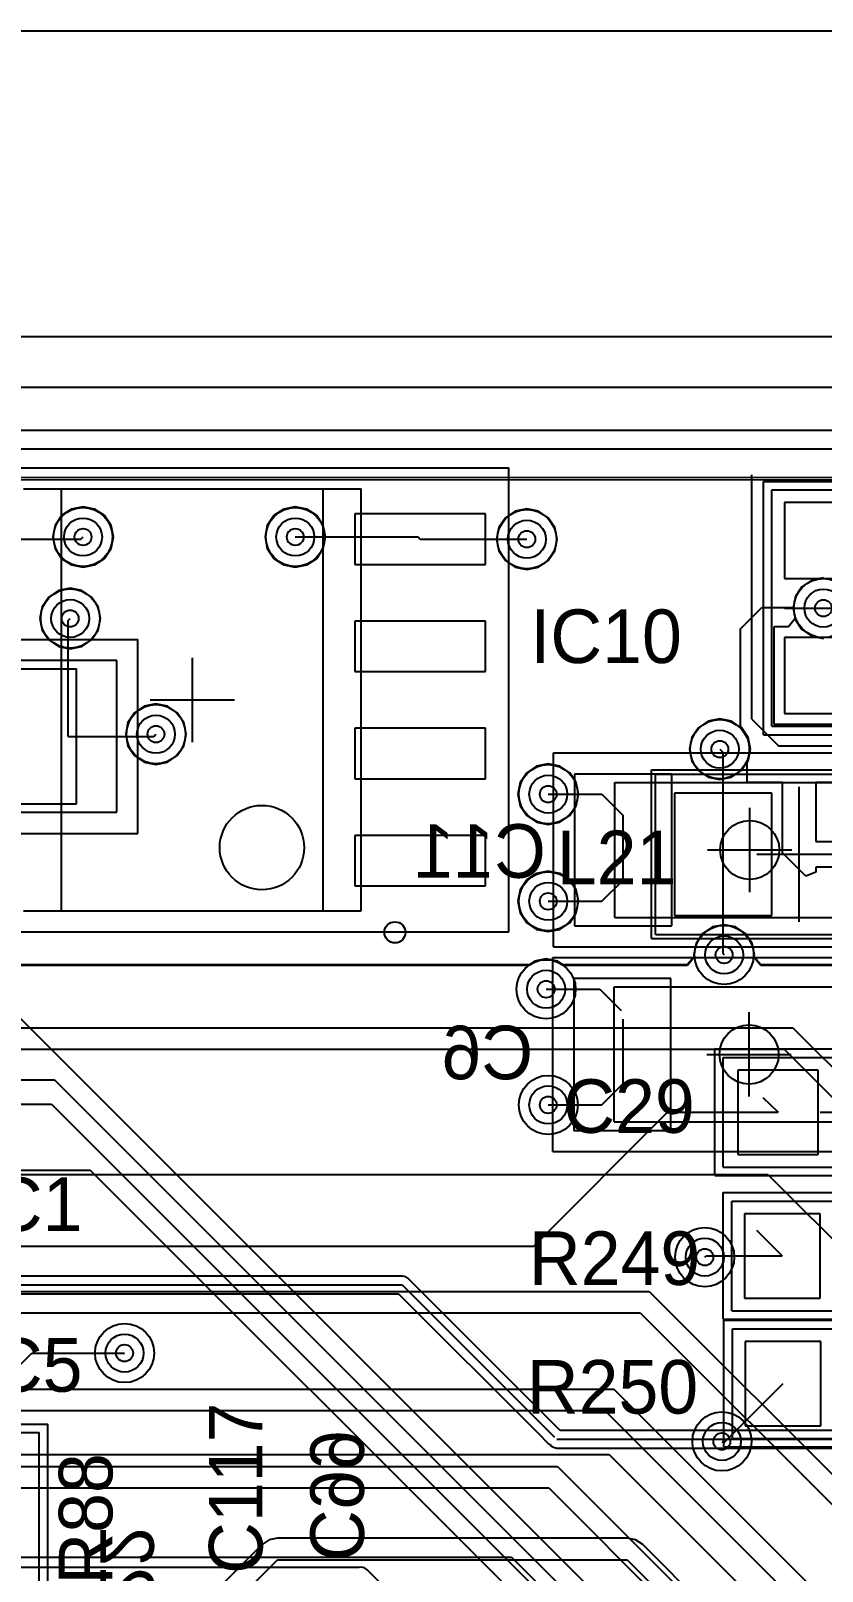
# Model space of a CAD drawing. Extents: x 28 to 300, y 18 to 330.
# Drawn here: x 180.39 to 189.77, y 181.52 to 199.77 of the extents above; entities that cross this region are included whole.
import ezdxf

# ---------------------------------------------------------------- set-up
doc = ezdxf.new("R2010")
doc.units = 0
for name, color, linetype in [('BOTTOMLAYER', 5, 'CONTINUOUS'), ('BOTTOMOVERLAY', 54, 'CONTINUOUS'), ('BOTTOMPASTE', 16, 'CONTINUOUS'), ('BOTTOMSOLDER', 6, 'CONTINUOUS'), ('DRILLDRAWING', 1, 'CONTINUOUS'), ('INTERNALPLANE1', 76, 'CONTINUOUS'), ('INTERNALPLANE6', 136, 'CONTINUOUS'), ('KEEPOUTLAYER', 6, 'CONTINUOUS'), ('MECHANICAL1', 6, 'CONTINUOUS'), ('MECHANICAL14', 56, 'CONTINUOUS'), ('MECHANICAL15', 56, 'CONTINUOUS'), ('MECHANICAL16', 56, 'CONTINUOUS'), ('MECHANICAL9', 56, 'CONTINUOUS'), ('MIDLAYER1', 16, 'CONTINUOUS'), ('MIDLAYER3', 90, 'CONTINUOUS'), ('MULTILAYER', 9, 'CONTINUOUS'), ('TOPLAYER', 1, 'CONTINUOUS'), ('TOPOVERLAY', 2, 'CONTINUOUS'), ('TOPPASTE', 8, 'CONTINUOUS'), ('TOPSOLDER', 216, 'CONTINUOUS'), ('VIAHOLELAYER', 16, 'CONTINUOUS')]:
    doc.layers.add(name, color=color, linetype=linetype)

msp = doc.modelspace()

# ---------------------------------------------------------------- linework, layer by layer
at = {"layer": 'BOTTOMLAYER'}
for p, q in [((180.832, 192.782), (180.856, 192.806)), ((180.832, 191.409), (180.832, 192.782)), ((181.407, 192.309), (180.257, 192.309)), ((181.407, 190.509), (181.407, 192.309)), ((180.832, 191.409), (181.846, 191.409)), ((181.846, 191.409), (181.872, 191.435)), ((187.982, 190.963), (186.832, 190.963)), ((186.832, 190.963), (186.832, 189.163)), ((187.982, 189.163), (187.982, 190.963)), ((186.52, 190.724), (187.155, 190.724)), ((187.155, 190.724), (187.407, 190.471)), ((180.257, 190.509), (181.407, 190.509)), ((187.407, 190.063), (187.407, 190.471)), ((187.407, 189.706), (187.407, 190.063)), ((187.155, 189.454), (187.407, 189.706)), ((186.52, 189.454), (187.155, 189.454)), ((186.832, 189.163), (187.982, 189.163)), ((186.494, 188.412), (187.129, 188.412)), ((187.974, 188.539), (186.824, 188.539)), ((186.824, 188.539), (186.824, 186.739)), ((187.129, 188.412), (187.382, 188.16)), ((187.974, 186.739), (187.974, 188.539)), ((187.407, 187.639), (187.407, 188.058)), ((187.407, 187.293), (187.407, 187.639)), ((187.155, 187.041), (187.407, 187.293)), ((186.52, 187.041), (187.155, 187.041)), ((186.824, 186.739), (187.974, 186.739)), ((168.646, 182.9), (187.241, 182.9)), ((187.241, 182.9), (192.574, 177.567)), ((183.129, 181.831), (182.536, 181.238)), ((183.213, 181.887), (183.129, 181.831)), ((183.312, 181.907), (183.213, 181.887)), ((187.456, 181.907), (183.312, 181.907)), ((187.555, 181.887), (187.456, 181.907)), ((187.639, 181.831), (187.555, 181.887)), ((189.659, 179.812), (187.639, 181.831)), ((182.719, 181.055), (183.312, 181.648)), ((183.312, 181.648), (187.456, 181.648)), ((187.456, 181.648), (189.475, 179.629))]:
    msp.add_line(p, q, dxfattribs=at)
for centre in [(181.008, 193.772), (183.523, 193.772), (186.266, 193.746), (189.779, 192.929), (180.856, 192.806), (181.872, 191.435), (188.552, 191.257), (186.52, 190.724), (186.52, 189.454), (188.603, 188.819), (186.494, 188.412), (186.52, 187.041), (188.374, 185.237), (181.5, 184.1), (188.577, 183.053)]:
    msp.add_circle(centre, 0.225, dxfattribs=at)
at = {"layer": 'BOTTOMOVERLAY'}
for p, q in [((188.357, 190.863), (189.457, 190.863)), ((188.357, 189.263), (189.457, 189.263)), ((188.349, 188.439), (189.449, 188.439)), ((188.349, 186.839), (189.449, 186.839))]:
    msp.add_line(p, q, dxfattribs=at)
at = {"layer": 'BOTTOMPASTE'}
for p, q in [((181.407, 192.309), (180.257, 192.309)), ((181.407, 190.509), (181.407, 192.309)), ((187.982, 190.963), (186.832, 190.963)), ((186.832, 190.963), (186.832, 189.163)), ((187.982, 189.163), (187.982, 190.963)), ((180.257, 190.509), (181.407, 190.509)), ((186.832, 189.163), (187.982, 189.163)), ((187.974, 188.539), (186.824, 188.539)), ((186.824, 188.539), (186.824, 186.739)), ((187.974, 186.739), (187.974, 188.539)), ((186.824, 186.739), (187.974, 186.739))]:
    msp.add_line(p, q, dxfattribs=at)
at = {"layer": 'BOTTOMSOLDER'}
for p, q in [((181.407, 192.309), (180.257, 192.309)), ((181.407, 190.509), (181.407, 192.309)), ((187.982, 190.963), (186.832, 190.963)), ((186.832, 190.963), (186.832, 189.163)), ((187.982, 189.163), (187.982, 190.963)), ((180.257, 190.509), (181.407, 190.509)), ((186.832, 189.163), (187.982, 189.163)), ((187.974, 188.539), (186.824, 188.539)), ((186.824, 188.539), (186.824, 186.739)), ((187.974, 186.739), (187.974, 188.539)), ((186.824, 186.739), (187.974, 186.739))]:
    msp.add_line(p, q, dxfattribs=at)
at = {"layer": 'DRILLDRAWING'}
msp.add_line((165.56, 199.771), (248.661, 199.771), dxfattribs=at)
for centre in [(181.008, 193.772), (183.523, 193.772), (186.266, 193.746), (189.779, 192.929), (180.856, 192.806), (181.872, 191.435), (188.552, 191.257), (186.52, 190.724), (186.52, 189.454), (188.603, 188.819), (186.494, 188.412), (186.52, 187.041), (188.374, 185.237), (181.5, 184.1), (188.577, 183.053)]:
    msp.add_circle(centre, 0.1, dxfattribs=at)
at = {"layer": 'INTERNALPLANE1'}
for p, q in [((77.3, 195.549), (248.7, 195.549)), ((162.154, 195.039), (203.79, 195.039)), ((184.793, 185.011), (164.226, 185.011)), ((184.832, 185.003), (184.793, 185.011)), ((184.866, 184.98), (184.832, 185.003)), ((184.871, 184.972), (184.866, 184.98)), ((186.551, 183.292), (184.871, 184.972)), ((164.186, 184.907), (184.793, 184.907)), ((164.186, 184.803), (184.747, 184.803)), ((184.747, 184.803), (186.405, 183.146)), ((184.791, 184.906), (186.478, 183.219)), ((186.661, 183.183), (186.551, 183.292)), ((186.551, 183.292), (186.551, 183.292)), ((186.405, 183.146), (186.405, 183.146)), ((186.405, 183.146), (186.52, 183.03)), ((186.478, 183.219), (186.593, 183.104)), ((203.79, 183.183), (186.661, 183.183)), ((186.52, 183.03), (186.541, 183.016)), ((186.541, 183.016), (186.548, 183.006)), ((186.548, 183.006), (186.582, 182.983)), ((186.582, 182.983), (186.621, 182.975)), ((186.621, 183.079), (203.893, 183.079)), ((186.621, 182.975), (203.893, 182.975)), ((184.281, 181.557), (169.663, 181.557)), ((184.302, 181.561), (184.281, 181.557)), ((184.342, 181.553), (184.302, 181.561)), ((184.376, 181.531), (184.342, 181.553)), ((186.276, 179.631), (184.376, 181.531))]:
    msp.add_line(p, q, dxfattribs=at)
for centre in [(181.008, 193.772), (183.523, 193.772), (186.266, 193.746), (180.856, 192.806), (189.779, 192.929), (181.872, 191.435), (186.52, 190.724), (186.52, 189.454), (186.494, 188.412), (186.52, 187.041), (188.374, 185.237), (181.5, 184.1), (188.577, 183.053)]:
    msp.add_circle(centre, 0.35, dxfattribs=at)
at = {"layer": 'INTERNALPLANE6'}
for p, q in [((77.3, 195.549), (248.7, 195.549)), ((77.81, 195.039), (248.189, 195.039))]:
    msp.add_line(p, q, dxfattribs=at)
for centre in [(188.552, 191.257), (188.603, 188.819)]:
    msp.add_circle(centre, 0.35, dxfattribs=at)
at = {"layer": 'KEEPOUTLAYER'}
msp.add_line((77.724, 194.818), (248.039, 194.818), dxfattribs=at)
at = {"layer": 'MECHANICAL1'}
msp.add_line((77.3, 195.549), (248.7, 195.549), dxfattribs=at)
at = {"layer": 'MECHANICAL14'}
for p, q in [((180.303, 194.341), (184.303, 194.341)), ((184.303, 189.341), (184.303, 194.341)), ((189.17, 194.329), (190.47, 194.329)), ((189.17, 191.529), (189.17, 194.329)), ((177.732, 192.209), (180.932, 192.209)), ((180.932, 190.609), (180.932, 192.209)), ((189.17, 191.529), (190.47, 191.529)), ((187.792, 190.962), (191.192, 190.962)), ((187.792, 189.062), (187.792, 190.962)), ((187.307, 189.263), (187.307, 190.863)), ((187.307, 190.863), (190.507, 190.863)), ((177.732, 190.609), (180.932, 190.609)), ((180.303, 189.341), (184.303, 189.341)), ((187.307, 189.263), (190.507, 189.263)), ((187.792, 189.062), (191.192, 189.062)), ((187.299, 188.439), (190.499, 188.439)), ((187.299, 186.839), (187.299, 188.439)), ((188.592, 186.304), (188.592, 187.604)), ((188.592, 187.604), (191.492, 187.604)), ((187.299, 186.839), (190.499, 186.839)), ((188.592, 186.304), (191.492, 186.304)), ((188.693, 184.602), (188.693, 185.902)), ((188.693, 185.902), (191.493, 185.902)), ((188.693, 184.602), (191.493, 184.602)), ((188.701, 183.089), (188.701, 184.389)), ((188.701, 184.389), (191.501, 184.389)), ((179.19, 183.157), (180.49, 183.157)), ((180.49, 180.357), (180.49, 183.157)), ((188.701, 183.089), (191.501, 183.089))]:
    msp.add_line(p, q, dxfattribs=at)
msp.add_circle((183.128, 190.091), 0.5, dxfattribs=at)
at = {"layer": 'MECHANICAL15'}
for p, q in [((178.553, 194.591), (186.053, 194.591)), ((186.053, 189.091), (186.053, 194.591)), ((189.07, 191.429), (189.07, 194.429)), ((189.07, 194.429), (190.57, 194.429)), ((189.52, 192.929), (190.12, 192.929)), ((182.303, 191.341), (182.303, 192.341)), ((181.803, 191.841), (182.803, 191.841)), ((189.07, 191.429), (190.57, 191.429)), ((187.742, 191.012), (191.242, 191.012)), ((187.742, 189.012), (187.742, 191.012)), ((189.492, 189.512), (189.492, 190.512)), ((188.992, 190.012), (189.992, 190.012)), ((178.553, 189.091), (186.053, 189.091)), ((187.742, 189.012), (191.242, 189.012)), ((188.492, 187.704), (191.592, 187.704)), ((188.492, 186.204), (188.492, 187.704)), ((189.742, 186.954), (190.342, 186.954)), ((188.492, 186.204), (191.592, 186.204)), ((188.593, 186.002), (191.593, 186.002)), ((188.593, 184.502), (188.593, 186.002)), ((188.593, 184.502), (191.593, 184.502)), ((188.601, 184.489), (191.601, 184.489)), ((188.601, 182.989), (188.601, 184.489)), ((179.09, 183.257), (180.59, 183.257)), ((180.59, 180.257), (180.59, 183.257)), ((188.601, 182.989), (191.601, 182.989))]:
    msp.add_line(p, q, dxfattribs=at)
at = {"layer": 'MECHANICAL16'}
for p, q in [((177.007, 192.559), (181.657, 192.559)), ((181.657, 190.259), (181.657, 192.559)), ((186.582, 188.913), (186.582, 191.213)), ((186.582, 191.213), (191.232, 191.213)), ((188.907, 189.563), (188.907, 190.563)), ((177.007, 190.259), (181.657, 190.259)), ((188.407, 190.063), (189.407, 190.063)), ((186.574, 188.789), (191.224, 188.789)), ((186.574, 186.489), (186.574, 188.789)), ((186.582, 188.913), (191.232, 188.913)), ((188.899, 187.139), (188.899, 188.139)), ((188.399, 187.639), (189.399, 187.639)), ((186.574, 186.489), (191.224, 186.489))]:
    msp.add_line(p, q, dxfattribs=at)
for centre in [(188.907, 190.063), (188.899, 187.639)]:
    msp.add_circle(centre, 0.35, dxfattribs=at)
at = {"layer": 'MECHANICAL9'}
msp.add_line((108.384, 196.149), (196.184, 196.149), dxfattribs=at)
at = {"layer": 'MIDLAYER1'}
for p, q in [((166.213, 194.44), (247.635, 194.491)), ((180.871, 194.103), (180.754, 194.025)), ((181.008, 194.13), (180.871, 194.103)), ((181.145, 194.103), (181.008, 194.13)), ((181.262, 194.025), (181.145, 194.103)), ((183.385, 194.103), (183.269, 194.025)), ((183.523, 194.13), (183.385, 194.103)), ((183.66, 194.103), (183.523, 194.13)), ((183.776, 194.025), (183.66, 194.103)), ((186.128, 194.078), (186.012, 194)), ((186.266, 194.105), (186.128, 194.078)), ((186.403, 194.078), (186.266, 194.105)), ((186.52, 194), (186.403, 194.078)), ((180.676, 193.909), (180.649, 193.772)), ((180.754, 194.025), (180.676, 193.909)), ((181.34, 193.909), (181.262, 194.025)), ((181.367, 193.772), (181.34, 193.909)), ((183.191, 193.909), (183.164, 193.772)), ((183.269, 194.025), (183.191, 193.909)), ((183.854, 193.909), (183.776, 194.025)), ((183.882, 193.772), (183.854, 193.909)), ((185.934, 193.883), (185.907, 193.746)), ((186.012, 194), (185.934, 193.883)), ((186.597, 193.883), (186.52, 194)), ((186.625, 193.746), (186.597, 193.883)), ((180.649, 193.772), (180.676, 193.634)), ((181.34, 193.634), (181.367, 193.772)), ((183.164, 193.772), (183.191, 193.634)), ((183.854, 193.634), (183.882, 193.772)), ((185.907, 193.746), (185.934, 193.609)), ((186.597, 193.609), (186.625, 193.746)), ((180.676, 193.634), (180.754, 193.518)), ((180.754, 193.518), (180.871, 193.44)), ((181.145, 193.44), (181.262, 193.518)), ((181.262, 193.518), (181.34, 193.634)), ((183.191, 193.634), (183.269, 193.518)), ((183.269, 193.518), (183.385, 193.44)), ((183.66, 193.44), (183.776, 193.518)), ((183.776, 193.518), (183.854, 193.634)), ((185.934, 193.609), (186.012, 193.492)), ((186.52, 193.492), (186.597, 193.609)), ((180.871, 193.44), (181.008, 193.413)), ((181.008, 193.413), (181.145, 193.44)), ((183.385, 193.44), (183.523, 193.413)), ((183.523, 193.413), (183.66, 193.44)), ((186.012, 193.492), (186.128, 193.415)), ((186.128, 193.415), (186.266, 193.387)), ((186.266, 193.387), (186.403, 193.415)), ((186.403, 193.415), (186.52, 193.492)), ((180.856, 193.165), (180.718, 193.138)), ((180.993, 193.138), (180.856, 193.165)), ((189.525, 193.183), (189.448, 193.066)), ((189.642, 193.261), (189.525, 193.183)), ((189.779, 193.288), (189.642, 193.261)), ((180.602, 193.06), (180.524, 192.944)), ((180.718, 193.138), (180.602, 193.06)), ((181.109, 193.06), (180.993, 193.138)), ((181.187, 192.944), (181.109, 193.06)), ((189.448, 193.066), (189.42, 192.929)), ((180.524, 192.944), (180.497, 192.806)), ((180.497, 192.806), (180.524, 192.669)), ((181.215, 192.806), (181.187, 192.944)), ((181.187, 192.669), (181.215, 192.806)), ((189.42, 192.929), (189.448, 192.792)), ((189.448, 192.792), (189.525, 192.675)), ((180.524, 192.669), (180.602, 192.553)), ((181.109, 192.553), (181.187, 192.669)), ((189.525, 192.675), (189.642, 192.597)), ((180.602, 192.553), (180.718, 192.475)), ((180.718, 192.475), (180.856, 192.447)), ((180.856, 192.447), (180.993, 192.475)), ((180.993, 192.475), (181.109, 192.553)), ((189.642, 192.597), (189.779, 192.57)), ((181.618, 191.688), (181.54, 191.572)), ((181.734, 191.766), (181.618, 191.688)), ((181.872, 191.794), (181.734, 191.766)), ((182.009, 191.766), (181.872, 191.794)), ((182.125, 191.688), (182.009, 191.766)), ((182.203, 191.572), (182.125, 191.688)), ((181.54, 191.572), (181.513, 191.435)), ((182.231, 191.435), (182.203, 191.572)), ((188.298, 191.511), (188.22, 191.394)), ((188.414, 191.588), (188.298, 191.511)), ((188.552, 191.616), (188.414, 191.588)), ((188.689, 191.588), (188.552, 191.616)), ((188.806, 191.511), (188.689, 191.588)), ((188.883, 191.394), (188.806, 191.511)), ((181.513, 191.435), (181.54, 191.297)), ((182.203, 191.297), (182.231, 191.435)), ((188.22, 191.394), (188.193, 191.257)), ((188.911, 191.257), (188.883, 191.394)), ((181.54, 191.297), (181.618, 191.181)), ((181.618, 191.181), (181.734, 191.103)), ((182.009, 191.103), (182.125, 191.181)), ((182.125, 191.181), (182.203, 191.297)), ((188.193, 191.257), (188.22, 191.12)), ((188.883, 191.12), (188.911, 191.257)), ((181.734, 191.103), (181.872, 191.076)), ((181.872, 191.076), (182.009, 191.103)), ((186.266, 190.977), (186.188, 190.861)), ((186.382, 191.055), (186.266, 190.977)), ((186.52, 191.082), (186.382, 191.055)), ((186.657, 191.055), (186.52, 191.082)), ((186.774, 190.977), (186.657, 191.055)), ((186.851, 190.861), (186.774, 190.977)), ((188.22, 191.12), (188.298, 191.003)), ((188.298, 191.003), (188.414, 190.925)), ((188.689, 190.925), (188.806, 191.003)), ((188.806, 191.003), (188.883, 191.12)), ((186.188, 190.861), (186.161, 190.724)), ((186.879, 190.724), (186.851, 190.861)), ((188.414, 190.925), (188.552, 190.898)), ((188.552, 190.898), (188.689, 190.925)), ((186.161, 190.724), (186.188, 190.586)), ((186.851, 190.586), (186.879, 190.724)), ((186.188, 190.586), (186.266, 190.47)), ((186.266, 190.47), (186.382, 190.392)), ((186.657, 190.392), (186.774, 190.47)), ((186.774, 190.47), (186.851, 190.586)), ((186.382, 190.392), (186.52, 190.365)), ((186.52, 190.365), (186.657, 190.392)), ((186.266, 189.707), (186.188, 189.591)), ((186.382, 189.785), (186.266, 189.707)), ((186.52, 189.812), (186.382, 189.785)), ((186.657, 189.785), (186.52, 189.812)), ((186.774, 189.707), (186.657, 189.785)), ((186.851, 189.591), (186.774, 189.707)), ((186.188, 189.591), (186.161, 189.454)), ((186.879, 189.454), (186.851, 189.591)), ((186.161, 189.454), (186.188, 189.316)), ((186.188, 189.316), (186.266, 189.2)), ((186.774, 189.2), (186.851, 189.316)), ((186.851, 189.316), (186.879, 189.454)), ((186.266, 189.2), (186.382, 189.122)), ((186.657, 189.122), (186.774, 189.2)), ((188.465, 189.15), (188.349, 189.072)), ((188.603, 189.177), (188.465, 189.15)), ((188.74, 189.15), (188.603, 189.177)), ((188.856, 189.072), (188.74, 189.15)), ((186.382, 189.122), (186.52, 189.095)), ((186.52, 189.095), (186.657, 189.122)), ((188.271, 188.956), (188.244, 188.819)), ((188.349, 189.072), (188.271, 188.956)), ((188.934, 188.956), (188.856, 189.072)), ((188.962, 188.819), (188.934, 188.956)), ((186.494, 188.771), (186.357, 188.744)), ((186.632, 188.744), (186.494, 188.771)), ((188.249, 188.793), (188.168, 188.694)), ((188.244, 188.819), (188.249, 188.793)), ((188.956, 188.792), (188.962, 188.819)), ((189.037, 188.694), (188.956, 188.792)), ((186.283, 188.694), (179.644, 188.695)), ((186.357, 188.744), (186.283, 188.694)), ((186.705, 188.694), (186.632, 188.744)), ((188.168, 188.694), (186.705, 188.694)), ((190.977, 188.694), (189.037, 188.694)), ((139.171, 187.955), (185.885, 187.955)), ((185.885, 187.955), (189.419, 187.955)), ((185.885, 187.955), (186.319, 187.955)), ((189.419, 187.955), (192.619, 184.755)), ((139.276, 187.701), (189.314, 187.701)), ((189.314, 187.701), (192.514, 184.501)), ((176.322, 186.215), (189.123, 186.215)), ((189.123, 186.215), (191.828, 183.51)), ((166.254, 184.831), (187.715, 184.831)), ((187.715, 184.831), (191.525, 181.021)), ((166.359, 184.577), (187.61, 184.577)), ((187.61, 184.577), (191.42, 180.767)), ((167.544, 183.673), (187.297, 183.673)), ((187.297, 183.673), (192.552, 178.417)), ((167.649, 183.419), (187.192, 183.419)), ((187.192, 183.419), (192.298, 178.312)), ((168.511, 182.757), (186.631, 182.757)), ((186.631, 182.757), (191.404, 177.984)), ((170.585, 182.503), (186.526, 182.503)), ((186.526, 182.503), (191.15, 177.879)), ((169.258, 181.682), (186.085, 181.682)), ((186.085, 181.682), (190.458, 177.308))]:
    msp.add_line(p, q, dxfattribs=at)
for centre in [(181.008, 193.772), (183.523, 193.772), (186.266, 193.746), (189.779, 192.929), (180.856, 192.806), (181.872, 191.435), (188.552, 191.257), (186.52, 190.724), (186.52, 189.454), (188.603, 188.819), (186.494, 188.412), (186.52, 187.041), (188.374, 185.237), (181.5, 184.1), (188.577, 183.053)]:
    msp.add_circle(centre, 0.225, dxfattribs=at)
at = {"layer": 'MIDLAYER3'}
for p, q in [((166.083, 194.475), (247.659, 194.492)), ((180.871, 194.103), (180.754, 194.025)), ((181.008, 194.13), (180.871, 194.103)), ((181.145, 194.103), (181.008, 194.13)), ((181.262, 194.025), (181.145, 194.103)), ((183.385, 194.103), (183.269, 194.025)), ((183.523, 194.13), (183.385, 194.103)), ((183.66, 194.103), (183.523, 194.13)), ((183.776, 194.025), (183.66, 194.103)), ((186.128, 194.078), (186.012, 194)), ((186.266, 194.105), (186.128, 194.078)), ((186.403, 194.078), (186.266, 194.105)), ((186.52, 194), (186.403, 194.078)), ((180.676, 193.909), (180.649, 193.772)), ((180.754, 194.025), (180.676, 193.909)), ((181.34, 193.909), (181.262, 194.025)), ((181.367, 193.772), (181.34, 193.909)), ((183.191, 193.909), (183.164, 193.772)), ((183.269, 194.025), (183.191, 193.909)), ((183.854, 193.909), (183.776, 194.025)), ((183.882, 193.772), (183.854, 193.909)), ((185.934, 193.883), (185.907, 193.746)), ((186.012, 194), (185.934, 193.883)), ((186.597, 193.883), (186.52, 194)), ((186.625, 193.746), (186.597, 193.883)), ((180.649, 193.772), (180.676, 193.634)), ((181.34, 193.634), (181.367, 193.772)), ((183.164, 193.772), (183.191, 193.634)), ((183.854, 193.634), (183.882, 193.772)), ((185.907, 193.746), (185.934, 193.609)), ((186.597, 193.609), (186.625, 193.746)), ((180.676, 193.634), (180.754, 193.518)), ((180.754, 193.518), (180.871, 193.44)), ((181.145, 193.44), (181.262, 193.518)), ((181.262, 193.518), (181.34, 193.634)), ((183.191, 193.634), (183.269, 193.518)), ((183.269, 193.518), (183.385, 193.44)), ((183.66, 193.44), (183.776, 193.518)), ((183.776, 193.518), (183.854, 193.634)), ((185.934, 193.609), (186.012, 193.492)), ((186.52, 193.492), (186.597, 193.609)), ((180.871, 193.44), (181.008, 193.413)), ((181.008, 193.413), (181.145, 193.44)), ((183.385, 193.44), (183.523, 193.413)), ((183.523, 193.413), (183.66, 193.44)), ((186.012, 193.492), (186.128, 193.415)), ((186.128, 193.415), (186.266, 193.387)), ((186.266, 193.387), (186.403, 193.415)), ((186.403, 193.415), (186.52, 193.492)), ((180.856, 193.165), (180.718, 193.138)), ((180.993, 193.138), (180.856, 193.165)), ((189.525, 193.183), (189.448, 193.066)), ((189.642, 193.261), (189.525, 193.183)), ((189.779, 193.288), (189.642, 193.261)), ((180.602, 193.06), (180.524, 192.944)), ((180.718, 193.138), (180.602, 193.06)), ((181.109, 193.06), (180.993, 193.138)), ((181.187, 192.944), (181.109, 193.06)), ((189.448, 193.066), (189.42, 192.929)), ((180.524, 192.944), (180.497, 192.806)), ((180.497, 192.806), (180.524, 192.669)), ((181.215, 192.806), (181.187, 192.944)), ((181.187, 192.669), (181.215, 192.806)), ((189.42, 192.929), (189.448, 192.792)), ((189.448, 192.792), (189.525, 192.675)), ((180.524, 192.669), (180.602, 192.553)), ((181.109, 192.553), (181.187, 192.669)), ((189.525, 192.675), (189.642, 192.597)), ((180.602, 192.553), (180.718, 192.475)), ((180.718, 192.475), (180.856, 192.447)), ((180.856, 192.447), (180.993, 192.475)), ((180.993, 192.475), (181.109, 192.553)), ((189.642, 192.597), (189.779, 192.57)), ((181.618, 191.688), (181.54, 191.572)), ((181.734, 191.766), (181.618, 191.688)), ((181.872, 191.794), (181.734, 191.766)), ((182.009, 191.766), (181.872, 191.794)), ((182.125, 191.688), (182.009, 191.766)), ((182.203, 191.572), (182.125, 191.688)), ((181.54, 191.572), (181.513, 191.435)), ((182.231, 191.435), (182.203, 191.572)), ((188.298, 191.511), (188.22, 191.394)), ((188.414, 191.588), (188.298, 191.511)), ((188.552, 191.616), (188.414, 191.588)), ((188.689, 191.588), (188.552, 191.616)), ((188.806, 191.511), (188.689, 191.588)), ((188.883, 191.394), (188.806, 191.511)), ((181.513, 191.435), (181.54, 191.297)), ((182.203, 191.297), (182.231, 191.435)), ((188.22, 191.394), (188.193, 191.257)), ((188.911, 191.257), (188.883, 191.394)), ((181.54, 191.297), (181.618, 191.181)), ((181.618, 191.181), (181.734, 191.103)), ((182.009, 191.103), (182.125, 191.181)), ((182.125, 191.181), (182.203, 191.297)), ((188.193, 191.257), (188.22, 191.12)), ((188.883, 191.12), (188.911, 191.257)), ((181.734, 191.103), (181.872, 191.076)), ((181.872, 191.076), (182.009, 191.103)), ((186.266, 190.977), (186.188, 190.861)), ((186.382, 191.055), (186.266, 190.977)), ((186.52, 191.082), (186.382, 191.055)), ((186.657, 191.055), (186.52, 191.082)), ((186.774, 190.977), (186.657, 191.055)), ((186.851, 190.861), (186.774, 190.977)), ((188.22, 191.12), (188.298, 191.003)), ((188.298, 191.003), (188.414, 190.925)), ((188.689, 190.925), (188.806, 191.003)), ((188.806, 191.003), (188.883, 191.12)), ((186.188, 190.861), (186.161, 190.724)), ((186.879, 190.724), (186.851, 190.861)), ((188.414, 190.925), (188.552, 190.898)), ((188.552, 190.898), (188.689, 190.925)), ((186.161, 190.724), (186.188, 190.586)), ((186.851, 190.586), (186.879, 190.724)), ((186.188, 190.586), (186.266, 190.47)), ((186.266, 190.47), (186.382, 190.392)), ((186.657, 190.392), (186.774, 190.47)), ((186.774, 190.47), (186.851, 190.586)), ((186.382, 190.392), (186.52, 190.365)), ((186.52, 190.365), (186.657, 190.392)), ((186.266, 189.707), (186.188, 189.591)), ((186.382, 189.785), (186.266, 189.707)), ((186.52, 189.812), (186.382, 189.785)), ((186.657, 189.785), (186.52, 189.812)), ((186.774, 189.707), (186.657, 189.785)), ((186.851, 189.591), (186.774, 189.707)), ((186.188, 189.591), (186.161, 189.454)), ((186.879, 189.454), (186.851, 189.591)), ((186.161, 189.454), (186.188, 189.316)), ((186.188, 189.316), (186.266, 189.2)), ((186.774, 189.2), (186.851, 189.316)), ((186.851, 189.316), (186.879, 189.454)), ((186.266, 189.2), (186.382, 189.122)), ((186.657, 189.122), (186.774, 189.2)), ((188.465, 189.15), (188.349, 189.072)), ((188.603, 189.177), (188.465, 189.15)), ((188.74, 189.15), (188.603, 189.177)), ((188.856, 189.072), (188.74, 189.15)), ((186.382, 189.122), (186.52, 189.095)), ((186.52, 189.095), (186.657, 189.122)), ((188.271, 188.956), (188.244, 188.819)), ((188.349, 189.072), (188.271, 188.956)), ((188.934, 188.956), (188.856, 189.072)), ((188.962, 188.819), (188.934, 188.956)), ((186.494, 188.771), (186.357, 188.744)), ((186.632, 188.744), (186.494, 188.771)), ((188.248, 188.798), (188.167, 188.7)), ((188.244, 188.819), (188.248, 188.798)), ((188.957, 188.798), (188.962, 188.819)), ((189.038, 188.7), (188.957, 188.798)), ((186.292, 188.7), (179.636, 188.7)), ((186.357, 188.744), (186.292, 188.7)), ((186.697, 188.7), (186.632, 188.744)), ((188.167, 188.7), (186.697, 188.7)), ((190.982, 188.7), (189.038, 188.7)), ((179.92, 188.412), (190.304, 178.028)), ((177.787, 187.34), (180.669, 187.34)), ((180.669, 187.34), (190.076, 177.933)), ((176.09, 187.05), (180.636, 187.05)), ((180.636, 187.05), (189.847, 177.839)), ((175.353, 186.269), (181.093, 186.269)), ((181.093, 186.269), (189.619, 177.744))]:
    msp.add_line(p, q, dxfattribs=at)
for centre in [(181.008, 193.772), (183.523, 193.772), (186.266, 193.746), (189.779, 192.929), (180.856, 192.806), (181.872, 191.435), (188.552, 191.257), (186.52, 190.724), (186.52, 189.454), (188.603, 188.819), (186.494, 188.412), (186.52, 187.041), (188.374, 185.237), (181.5, 184.1), (188.577, 183.053)]:
    msp.add_circle(centre, 0.225, dxfattribs=at)
at = {"layer": 'MULTILAYER'}
for centre in [(181.008, 193.772), (183.523, 193.772), (186.266, 193.746), (189.779, 192.929), (180.856, 192.806), (181.872, 191.435), (188.552, 191.257), (186.52, 190.724), (186.52, 189.454), (188.603, 188.819), (186.494, 188.412), (186.52, 187.041), (188.374, 185.237), (181.5, 184.1), (188.577, 183.053)]:
    msp.add_circle(centre, 0.225, dxfattribs=at)
at = {"layer": 'TOPLAYER'}
for p, q in [((190.32, 194.179), (189.32, 194.179)), ((189.32, 194.179), (189.32, 193.279)), ((185.778, 194.046), (184.228, 194.046)), ((184.228, 194.046), (184.228, 193.446)), ((185.778, 193.446), (185.778, 194.046)), ((179.603, 193.746), (180.983, 193.746)), ((180.983, 193.746), (181.008, 193.772)), ((183.523, 193.772), (184.978, 193.772)), ((184.978, 193.772), (185.003, 193.746)), ((185.003, 193.746), (186.266, 193.746)), ((184.228, 193.446), (185.778, 193.446)), ((189.32, 193.279), (190.32, 193.279)), ((188.824, 192.71), (189.052, 192.938)), ((189.052, 192.938), (189.413, 192.938)), ((189.445, 192.804), (189.365, 192.706)), ((189.413, 192.938), (189.42, 192.929)), ((189.42, 192.929), (189.445, 192.804)), ((185.778, 192.776), (184.228, 192.776)), ((184.228, 192.776), (184.228, 192.176)), ((185.778, 192.176), (185.778, 192.776)), ((188.798, 192.684), (188.824, 192.71)), ((188.798, 191.52), (188.798, 192.684)), ((189.365, 192.706), (189.193, 192.706)), ((189.193, 192.706), (189.193, 191.552)), ((190.32, 192.579), (189.32, 192.579)), ((189.32, 192.579), (189.32, 191.679)), ((184.228, 192.176), (185.778, 192.176)), ((185.778, 191.506), (184.228, 191.506)), ((184.228, 191.506), (184.228, 190.906)), ((185.778, 190.906), (185.778, 191.506)), ((188.808, 191.513), (188.798, 191.52)), ((188.887, 191.396), (188.808, 191.513)), ((189.193, 191.552), (190.122, 191.552)), ((189.32, 191.679), (190.32, 191.679)), ((188.914, 191.257), (188.887, 191.396)), ((188.552, 191.257), (188.592, 191.217)), ((188.592, 190.012), (188.592, 191.217)), ((188.887, 191.118), (188.914, 191.257)), ((188.876, 191.103), (188.887, 191.118)), ((188.876, 190.864), (188.876, 191.103)), ((184.228, 190.906), (185.778, 190.906)), ((189.294, 190.864), (188.876, 190.864)), ((189.294, 190.03), (189.294, 190.864)), ((190.239, 190.864), (189.69, 190.864)), ((189.69, 190.864), (189.69, 190.165)), ((189.167, 190.737), (188.017, 190.737)), ((188.017, 190.737), (188.017, 189.287)), ((189.167, 189.287), (189.167, 190.737)), ((185.778, 190.236), (184.228, 190.236)), ((184.228, 190.236), (184.228, 189.636)), ((185.778, 189.636), (185.778, 190.236)), ((189.69, 190.165), (190.239, 190.165)), ((188.592, 188.83), (188.592, 190.012)), ((189.382, 189.941), (189.294, 190.03)), ((189.572, 189.751), (189.382, 189.941)), ((189.69, 189.8), (189.572, 189.751)), ((191.094, 189.86), (189.69, 189.86)), ((189.69, 189.86), (189.69, 189.8)), ((184.228, 189.636), (185.778, 189.636)), ((188.017, 189.287), (189.167, 189.287)), ((188.592, 188.83), (188.603, 188.819)), ((188.767, 187.454), (188.767, 186.454)), ((189.717, 187.454), (188.767, 187.454)), ((189.717, 186.454), (189.717, 187.454)), ((189.064, 187.131), (189.242, 186.954)), ((186.347, 185.369), (187.932, 186.954)), ((187.932, 186.954), (189.242, 186.954)), ((189.153, 187.043), (189.242, 186.954)), ((188.767, 186.454), (189.717, 186.454)), ((188.843, 185.752), (188.843, 184.752)), ((189.743, 185.752), (188.843, 185.752)), ((189.743, 184.752), (189.743, 185.752)), ((188.988, 185.557), (189.293, 185.252)), ((177.316, 185.369), (186.347, 185.369)), ((188.374, 185.237), (188.389, 185.252)), ((188.389, 185.252), (189.293, 185.252)), ((188.843, 184.752), (189.743, 184.752)), ((188.851, 184.239), (188.851, 183.239)), ((189.751, 184.239), (188.851, 184.239)), ((189.751, 183.239), (189.751, 184.239)), ((179.84, 183.54), (180.4, 184.1)), ((180.4, 184.1), (181.5, 184.1)), ((188.603, 183.04), (189.301, 183.739)), ((188.851, 183.239), (189.751, 183.239)), ((188.577, 183.053), (188.603, 183.027)), ((188.603, 183.027), (188.603, 183.04))]:
    msp.add_line(p, q, dxfattribs=at)
for centre in [(181.008, 193.772), (183.523, 193.772), (186.266, 193.746), (189.779, 192.929), (180.856, 192.806), (181.872, 191.435), (188.552, 191.257), (186.52, 190.724), (186.52, 189.454), (188.603, 188.819), (186.494, 188.412), (186.52, 187.041), (188.374, 185.237), (181.5, 184.1), (188.577, 183.053)]:
    msp.add_circle(centre, 0.225, dxfattribs=at)
at = {"layer": 'TOPOVERLAY'}
for p, q in [((188.933, 191.613), (188.933, 194.508)), ((180.753, 189.341), (180.753, 194.341)), ((180.753, 194.341), (183.853, 194.341)), ((183.853, 189.341), (183.853, 194.341)), ((189.32, 192.929), (190.32, 192.929)), ((188.933, 191.613), (189.248, 191.297)), ((189.248, 191.297), (197.408, 191.297)), ((189.492, 189.212), (189.492, 190.812)), ((180.753, 189.341), (183.853, 189.341))]:
    msp.add_line(p, q, dxfattribs=at)
for centre, radius in [((183.128, 190.091), 0.5), ((184.703, 189.086), 0.125)]:
    msp.add_circle(centre, radius, dxfattribs=at)
at = {"layer": 'TOPPASTE'}
for p, q in [((190.32, 194.179), (189.32, 194.179)), ((189.32, 194.179), (189.32, 193.279)), ((185.778, 194.046), (184.228, 194.046)), ((184.228, 194.046), (184.228, 193.446)), ((185.778, 193.446), (185.778, 194.046)), ((184.228, 193.446), (185.778, 193.446)), ((189.32, 193.279), (190.32, 193.279)), ((185.778, 192.776), (184.228, 192.776)), ((184.228, 192.776), (184.228, 192.176)), ((185.778, 192.176), (185.778, 192.776)), ((190.32, 192.579), (189.32, 192.579)), ((189.32, 192.579), (189.32, 191.679)), ((184.228, 192.176), (185.778, 192.176)), ((185.778, 191.506), (184.228, 191.506)), ((184.228, 191.506), (184.228, 190.906)), ((185.778, 190.906), (185.778, 191.506)), ((189.32, 191.679), (190.32, 191.679)), ((184.228, 190.906), (185.778, 190.906)), ((189.167, 190.737), (188.017, 190.737)), ((188.017, 190.737), (188.017, 189.287)), ((189.167, 189.287), (189.167, 190.737)), ((185.778, 190.236), (184.228, 190.236)), ((184.228, 190.236), (184.228, 189.636)), ((185.778, 189.636), (185.778, 190.236)), ((184.228, 189.636), (185.778, 189.636)), ((188.017, 189.287), (189.167, 189.287)), ((188.767, 187.454), (188.767, 186.454)), ((189.717, 187.454), (188.767, 187.454)), ((189.717, 186.454), (189.717, 187.454)), ((188.767, 186.454), (189.717, 186.454)), ((188.843, 185.752), (188.843, 184.752)), ((189.743, 185.752), (188.843, 185.752)), ((189.743, 184.752), (189.743, 185.752)), ((188.843, 184.752), (189.743, 184.752)), ((188.851, 184.239), (188.851, 183.239)), ((189.751, 184.239), (188.851, 184.239)), ((189.751, 183.239), (189.751, 184.239)), ((188.851, 183.239), (189.751, 183.239))]:
    msp.add_line(p, q, dxfattribs=at)
at = {"layer": 'TOPSOLDER'}
for p, q in [((190.32, 194.179), (189.32, 194.179)), ((189.32, 194.179), (189.32, 193.279)), ((185.778, 194.046), (184.228, 194.046)), ((184.228, 194.046), (184.228, 193.446)), ((185.778, 193.446), (185.778, 194.046)), ((184.228, 193.446), (185.778, 193.446)), ((189.32, 193.279), (190.32, 193.279)), ((185.778, 192.776), (184.228, 192.776)), ((184.228, 192.776), (184.228, 192.176)), ((185.778, 192.176), (185.778, 192.776)), ((190.32, 192.579), (189.32, 192.579)), ((189.32, 192.579), (189.32, 191.679)), ((184.228, 192.176), (185.778, 192.176)), ((185.778, 191.506), (184.228, 191.506)), ((184.228, 191.506), (184.228, 190.906)), ((185.778, 190.906), (185.778, 191.506)), ((189.32, 191.679), (190.32, 191.679)), ((184.228, 190.906), (185.778, 190.906)), ((189.167, 190.737), (188.017, 190.737)), ((188.017, 190.737), (188.017, 189.287)), ((189.167, 189.287), (189.167, 190.737)), ((185.778, 190.236), (184.228, 190.236)), ((184.228, 190.236), (184.228, 189.636)), ((185.778, 189.636), (185.778, 190.236)), ((184.228, 189.636), (185.778, 189.636)), ((188.017, 189.287), (189.167, 189.287)), ((188.767, 187.454), (188.767, 186.454)), ((189.717, 187.454), (188.767, 187.454)), ((189.717, 186.454), (189.717, 187.454)), ((188.767, 186.454), (189.717, 186.454)), ((188.843, 185.752), (188.843, 184.752)), ((189.743, 185.752), (188.843, 185.752)), ((189.743, 184.752), (189.743, 185.752)), ((188.843, 184.752), (189.743, 184.752)), ((188.851, 184.239), (188.851, 183.239)), ((189.751, 184.239), (188.851, 184.239)), ((189.751, 183.239), (189.751, 184.239)), ((188.851, 183.239), (189.751, 183.239))]:
    msp.add_line(p, q, dxfattribs=at)
at = {"layer": 'VIAHOLELAYER'}
for centre in [(181.008, 193.772), (183.523, 193.772), (186.266, 193.746), (189.779, 192.929), (180.856, 192.806), (181.872, 191.435), (188.552, 191.257), (186.52, 190.724), (186.52, 189.454), (188.603, 188.819), (186.494, 188.412), (186.52, 187.041), (188.374, 185.237), (181.5, 184.1), (188.577, 183.053)]:
    msp.add_circle(centre, 0.1, dxfattribs=at)

# ---------------------------------------------------------------- texts
at = {"layer": 'BOTTOMOVERLAY', "text_generation_flag": 2}
for s, rotation, p in [('C11', 360, (186.494, 189.733)), ('C99', 270, (183.7, 181.63)), ('C22', 270, (181.211, 180.487))]:
    msp.add_text(s, height=0.635, rotation=rotation, dxfattribs=at).set_placement(p)
msp.add_text('C6', height=0.635, dxfattribs=at).set_placement((186.342, 187.345))
at = {"layer": 'TOPOVERLAY'}
for s, rotation, p in [('IC10', 360, (186.309, 192.278)), ('L21', 360, (186.621, 189.657)), ('R249', 360, (186.291, 184.907)), ('OSC5', 360, (178.689, 183.642)), ('R250', 360, (186.266, 183.383)), ('C117', 90, (183.134, 181.483)), ('R88', 90, (181.356, 181.356))]:
    msp.add_text(s, height=0.635, rotation=rotation, dxfattribs=at).set_placement(p)
for s, p in [('C29', (186.698, 186.71)), ('OSC1', (178.689, 185.547))]:
    msp.add_text(s, height=0.635, dxfattribs=at).set_placement(p)

doc.saveas('drawing.dxf')
